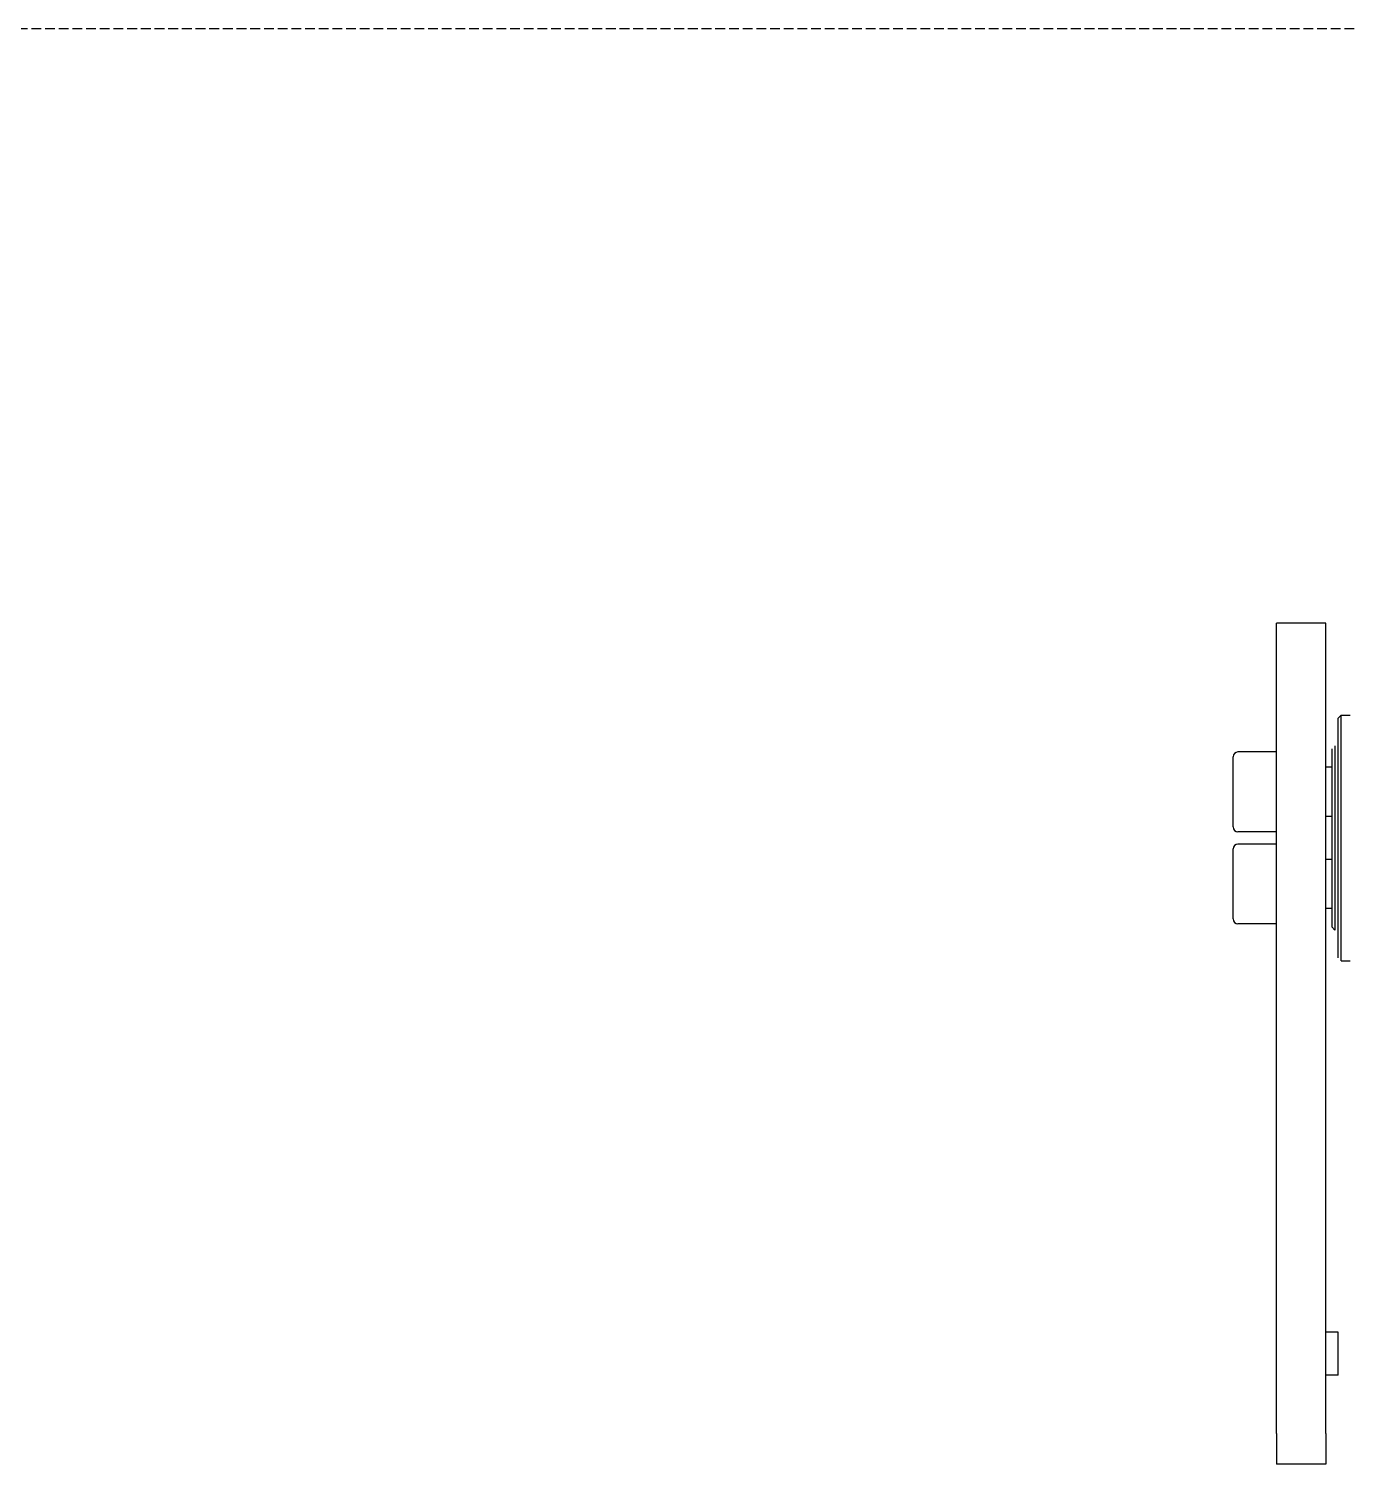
# Model space of a CAD drawing. Extents: x -1899985 to 1774885, y 556286 to 2175695.
# Drawn here: x -667907.7 to -667569.5, y 576990.1 to 577357.5 of the extents above; entities that cross this region are included whole.
import ezdxf

# ---------------------------------------------------------------- set-up
doc = ezdxf.new("R2010")
doc.units = 0
doc.header["$LTSCALE"] = 10
doc.header["$MEASUREMENT"] = 0
doc.linetypes.add('20剖面图$0$DASH', pattern=[0.35, 0.25, -0.1])
for name, color, linetype in [('20剖面图$0$A-LIN-V', 9, 'Continuous'), ('20剖面图$0$EWHS5T6M-2', 7, 'Continuous'), ('20剖面图$0$S-SB', 21, 'Continuous'), ('A-LIN-V', 9, 'Continuous')]:
    doc.layers.add(name, color=color, linetype=linetype)
doc.layers.add('20剖面图$0$A-加建区域', color=47, linetype='Continuous', plot=False)

# ---------------------------------------------------------------- blocks, each defined once
blk = doc.blocks.new('20剖面图$0$w432424324')
at = {"layer": '20剖面图$0$A-加建区域', "linetype": '20剖面图$0$DASH'}
blk.add_lwpolyline([(-750464.6609356526, 577357.4520306744), (-768794.6609651, 577357.4520306686)], dxfattribs=at)
blk = doc.blocks.new('20剖面图$0$吊车5')
at = {"layer": '20剖面图$0$EWHS5T6M-2', "color": 3, "linetype": 'Continuous'}
for p, q in [((1560323.976655522, -80107.70423031479), (1560323.976655508, -80052.70423032172)), ((1560336.548084078, -80052.70423032172), (1560323.976655508, -80052.70423032172)), ((1560336.548084093, -80107.70423031552), (1560336.548084078, -80052.70423032172)), ((1560339.690941221, -80077.06137317573), (1560340.476655507, -80076.27565889034)), ((1560339.69094122, -80138.34708745475), (1560339.690941221, -80077.06137317573)), ((1560340.476655505, -80139.13280173996), (1560340.476655507, -80076.27565889034)), ((1560340.476655507, -80076.27565889034), (1560342.833798321, -80076.27565889034)), ((1560323.97665552, -80085.70423031776), (1560314.076655508, -80085.70423031776)), ((1560338.119512648, -80084.91851603228), (1560338.119512648, -80130.48994459839)), ((1560338.905226935, -80084.1328017467), (1560338.905226933, -80131.27565888397)), ((1560312.819512652, -80104.87565888689), (1560312.819512652, -80086.9613731746)), ((1560338.119512649, -80089.6328017459), (1560336.548084091, -80089.6328017459)), ((1560338.119512649, -80102.20423031578), (1560336.548084093, -80102.20423031578)), ((1560323.976655522, -80106.13280174373), (1560314.076655508, -80106.13280174373)), ((1560323.976655524, -80252.65946617504), (1560323.976655522, -80107.70423031479)), ((1560336.548084093, -80252.65946617523), (1560336.548084093, -80107.70423031552)), ((1560312.819512652, -80128.4470874557), (1560312.819512652, -80110.5328017436)), ((1560323.976655523, -80109.27565888638), (1560314.076655508, -80109.27565888657)), ((1560338.119512649, -80113.2042303147), (1560336.548084093, -80113.2042303147)), ((1560338.119512649, -80125.7756588844), (1560336.548084093, -80125.7756588844)), ((1560323.976655521, -80129.70423031264), (1560314.076655508, -80129.70423031264)), ((1560338.119512648, -80130.48994459839), (1560338.905226933, -80131.27565888397)), ((1560340.476655505, -80139.13280173996), (1560342.833798321, -80139.13280173996)), ((1560339.69094122, -80234.20423029995), (1560336.548084077, -80234.2042303005)), ((1560339.69094122, -80245.20423029897), (1560339.69094122, -80234.20423029995)), ((1560339.69094122, -80245.20423029897), (1560336.548084077, -80245.20423029934)), ((1560323.976655521, -80260.131385549), (1560323.976655524, -80252.65946617504)), ((1560336.548084091, -80260.13138554955), (1560336.548084093, -80252.65946617523)), ((1560323.976655495, -80260.131385549), (1560323.976655509, -80267.98994458202)), ((1560336.548084065, -80260.13138554955), (1560336.548084079, -80267.98994458221)), ((1560336.548084079, -80267.98994458221), (1560323.976655509, -80267.98994458202))]:
    blk.add_line(p, q, dxfattribs=at)
for centre, radius, start, end in [((1560314.076655508, -80086.96137317506), 1.257142857182771, 90.00000003395631, 180), ((1560314.076655509, -80104.87565888643), 1.257142857415601, 180, 269.9999999830251), ((1560314.076655508, -80110.53280174387), 1.25714285694994, 90, 180), ((1560314.076655508, -80128.4470874557), 1.25714285694994, 180, 269.9999999575562)]:
    blk.add_arc(centre, radius, start, end, dxfattribs=at)
blk = doc.blocks.new('20剖面图')
at = {"layer": '20剖面图$0$A-LIN-V'}
blk.add_blockref('20剖面图$0$w432424324', (95534.66102003306, 0), dxfattribs=at)
at = {"layer": '20剖面图$0$S-SB'}
blk.add_blockref('20剖面图$0$吊车5', (-2227912.335726431, 657258.0749975558), dxfattribs=at)

msp = doc.modelspace()

# ---------------------------------------------------------------- block references
at = {"layer": 'A-LIN-V'}
msp.add_blockref('20剖面图', (0, 0), dxfattribs=at)

doc.saveas('drawing.dxf')
